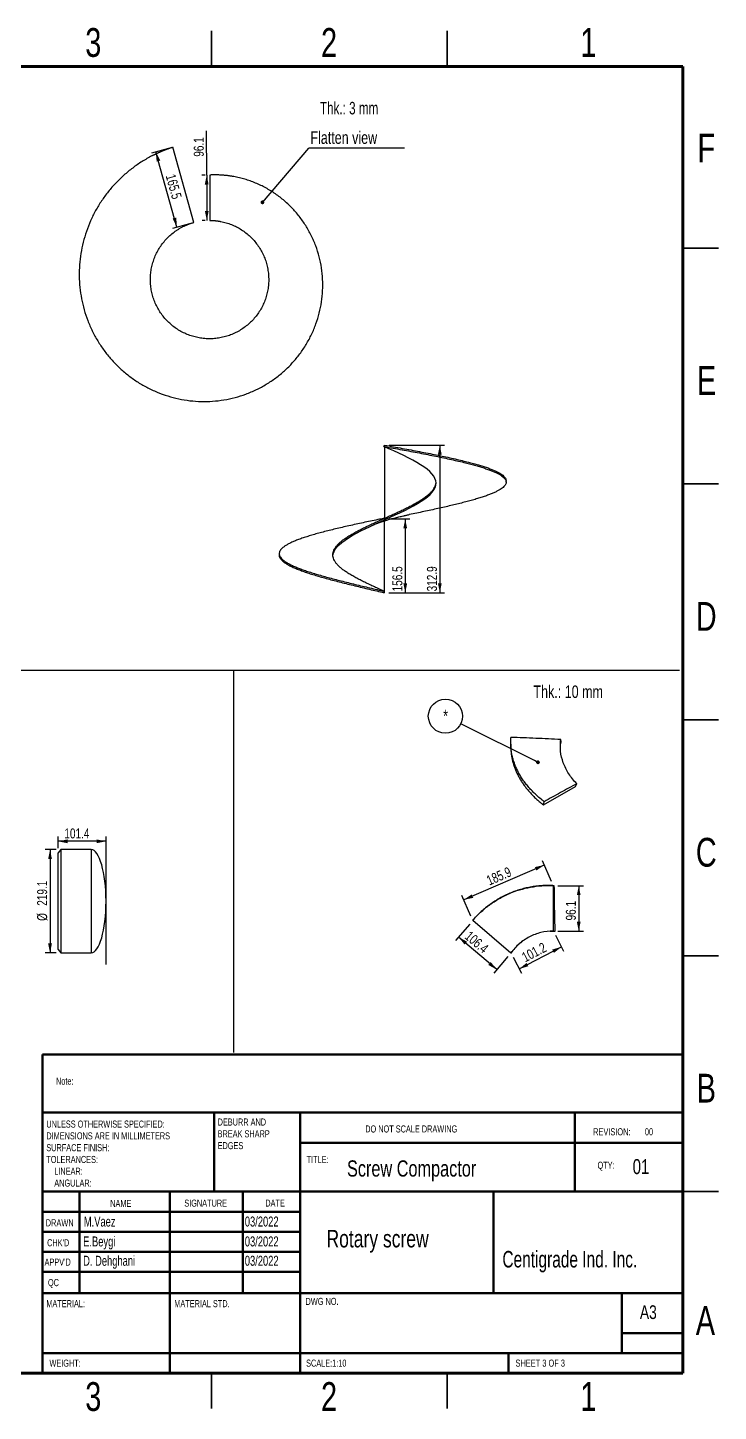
# Model space of a CAD drawing. Header units: millimetres. Extents: x 25 to 4175, y 19 to 2952.
# Drawn here: x 2710 to 4175, y 19 to 2952 of the extents above; entities that cross this region are included whole.
import ezdxf

# ---------------------------------------------------------------- set-up
doc = ezdxf.new("R2010")
doc.units = ezdxf.units.MM
doc.header["$LTSCALE"] = 10
doc.header["$PDSIZE"] = -1
doc.layers.add('SHEET', color=179, linetype='Continuous')
doc.styles.add('SLDTEXTSTYLE0', font='TXT', dxfattribs={"width": 0.75})
doc.styles.add('SLDTEXTSTYLE1', font='TXT', dxfattribs={"width": 0.7})
doc.styles.add('SLDTEXTSTYLE2', font='TXT', dxfattribs={"width": 0.686449})
doc.styles.add('SLDTEXTSTYLE3', font='TXT', dxfattribs={"width": 0.652778})
doc.styles.add('SLDTEXTSTYLE4', font='TXT', dxfattribs={"width": 0.6875})
doc.dimstyles.new('SLDDIMSTYLE0', dxfattribs={"dimtxt": 0.18, "dimasz": 8, "dimexe": 0, "dimexo": 0.0625, "dimgap": 0, "dimtad": 0, "dimtih": 1, "dimtoh": 1, "dimdec": 0, "dimrnd": 1e-09, "dimzin": 0, "dimdsep": 46, "dimtxsty": 'Standard', "dimblk1": 'DOT', "dimblk2": 'DOT', "dimsah": 1, "dimcen": 0.09, "dimadec": 0, "dimazin": 0, "dimtfac": 8, "dimtdec": 0, "dimtofl": 0, "dimtmove": 0, "dimatfit": 3, "dimldrblk": 'DOT', "dimfxl": 1, "dimfrac": 2, "dimtolj": 1, "dimtzin": 0, "dimarcsym": 0})
doc.dimstyles.new('SLDDIMSTYLE1', dxfattribs={"dimtxt": 21.166667, "dimasz": 20, "dimexe": 0, "dimexo": 0.0625, "dimgap": 5.291667, "dimtad": 1, "dimdec": 1, "dimrnd": 1e-09, "dimzin": 12, "dimdsep": 46, "dimtxsty": 'SLDTEXTSTYLE0', "dimsah": 1, "dimcen": 0.09, "dimadec": 0, "dimazin": 3, "dimtfac": 1, "dimtdec": 1, "dimtofl": 0, "dimtmove": 0, "dimatfit": 3, "dimfxl": 1, "dimfrac": 2, "dimtolj": 1, "dimtzin": 12, "dimarcsym": 0})
doc.dimstyles.new('SLDDIMSTYLE2', dxfattribs={"dimtxt": 21.166667, "dimasz": 20, "dimexe": 0, "dimexo": 0.0625, "dimgap": 5.291667, "dimtad": 1, "dimdec": 1, "dimrnd": 1e-09, "dimzin": 12, "dimdsep": 46, "dimtxsty": 'SLDTEXTSTYLE0', "dimsah": 1, "dimcen": 0.09, "dimadec": 0, "dimazin": 3, "dimtfac": 1, "dimtdec": 1, "dimtmove": 0, "dimatfit": 0, "dimfxl": 1, "dimfrac": 2, "dimtolj": 1, "dimtzin": 12, "dimarcsym": 0})

# ---------------------------------------------------------------- blocks, each defined once
blk = doc.blocks.new('SW_NOTE_0')
at = {"color": 0, "linetype": 'Continuous', "lineweight": 0, "char_height": 15, "attachment_point": 1, "style": 'SLDTEXTSTYLE0'}
for s, insert in [('UNLESS OTHERWISE SPECIFIED:', (0, 19.3)), ('DIMENSIONS ARE IN MILLIMETERS', (0, -5.7)), ('TOLERANCES:', (0, -55.7)), ('SURFACE FINISH:', (0, -30.7)), ('LINEAR:', (16.9, -80.7)), ('ANGULAR:', (16.9, -105.7))]:
    blk.add_mtext(s, dxfattribs=dict(at, insert=insert))
blk = doc.blocks.new('SW_NOTE_0_1')
at = {"color": 0, "linetype": 'Continuous', "lineweight": 0, "char_height": 15, "attachment_point": 1, "style": 'SLDTEXTSTYLE0'}
for s, insert in [('DEBURR AND', (0, 19.3)), ('BREAK SHARP', (0, -5.7)), ('EDGES', (0, -30.7))]:
    blk.add_mtext(s, dxfattribs=dict(at, insert=insert))
blk = doc.blocks.new('_D')
at = {"layer": 'SHEET'}
for p, q in [((3089.9, 2639.6), (3089.6, 2733.2)), ((3086.4, 2639.6), (3079.9, 2639.6)), ((3089.9, 2639.6), (3090.1, 2543.6)), ((3086.6, 2543.6), (3080.1, 2543.5))]:
    blk.add_line(p, q, dxfattribs=at)
for points in [[(3089.9, 2639.6), (3085.9, 2619.6), (3093.9, 2619.7)], [(3090.1, 2543.6), (3094.1, 2563.6), (3086.1, 2563.6)]]:
    blk.add_solid(points, dxfattribs=at)
at = {"layer": 'SHEET', "insert": (3062.5, 2678.5), "char_height": 21.17, "attachment_point": 1, "rotation": 90.1477, "style": 'SLDTEXTSTYLE0'}
blk.add_mtext('96.1', dxfattribs=at)
blk = doc.blocks.new('_D_1')
at = {"layer": 'SHEET'}
for p, q in [((3008.6, 2695.9), (2972.6, 2685.8)), ((3026.8, 2529.2), (2982.2, 2688.5)), ((3053.3, 2536.6), (3017.2, 2526.5))]:
    blk.add_line(p, q, dxfattribs=at)
for points in [[(2982.2, 2688.5), (2983.7, 2668.2), (2991.4, 2670.3)], [(3026.8, 2529.2), (3025.3, 2549.5), (3017.6, 2547.4)]]:
    blk.add_solid(points, dxfattribs=at)
at = {"layer": 'SHEET', "insert": (3023.1, 2643.7), "char_height": 21.17, "attachment_point": 1, "rotation": 285.6578, "style": 'SLDTEXTSTYLE0'}
blk.add_mtext('165.5', dxfattribs=at)
blk = doc.blocks.new('SW_NOTE_0_4')
at = {"layer": 'SHEET', "color": 0}
blk.add_line((203.3, 0), (0, 0), dxfattribs=at)
at = {"layer": 'SHEET', "color": 0, "insert": (3.5, 35.4), "char_height": 26.458, "attachment_point": 1, "style": 'SLDTEXTSTYLE0'}
blk.add_mtext('Flatten view', dxfattribs=at)
blk = doc.blocks.new('_Dot')
at = {"color": 0, "linetype": 'ByBlock', "lineweight": -2}
blk.add_line((-0.5, 0), (-1, 0), dxfattribs=at)
at = {"color": 0, "linetype": 'ByBlock', "const_width": 0.5}
blk.add_lwpolyline([(-0.25, 0, 1), (0.25, 0, 1)], format="xyb", close=True, dxfattribs=at)
blk = doc.blocks.new('_D_8')
at = {"layer": 'SHEET'}
for p, q in [((2774.8, 1213), (2774.8, 1237.5)), ((2876.2, 1227.5), (2774.8, 1227.5))]:
    blk.add_line(p, q, dxfattribs=at)
for points in [[(2774.8, 1227.5), (2794.8, 1223.5), (2794.8, 1231.5)], [(2876.2, 1227.5), (2856.2, 1231.5), (2856.2, 1223.5)]]:
    blk.add_solid(points, dxfattribs=at)
at = {"layer": 'SHEET', "insert": (2788, 1254.8), "char_height": 21.17, "attachment_point": 1, "style": 'SLDTEXTSTYLE0'}
blk.add_mtext('101.4', dxfattribs=at)
blk = doc.blocks.new('_D_9')
at = {"layer": 'SHEET'}
for p, q in [((2770.7, 1210), (2747.6, 1210)), ((2757.6, 1210), (2757.6, 990.9)), ((2770.7, 990.9), (2747.6, 990.9))]:
    blk.add_line(p, q, dxfattribs=at)
for points in [[(2757.6, 1210), (2753.6, 1190), (2761.6, 1190)], [(2757.6, 990.9), (2761.6, 1010.9), (2753.6, 1010.9)]]:
    blk.add_solid(points, dxfattribs=at)
at = {"layer": 'SHEET', "char_height": 21.17, "attachment_point": 1, "rotation": 90, "style": 'SLDTEXTSTYLE0'}
for s, insert in [('219.1', (2730.3, 1090.9)), ('%%c', (2730.3, 1058.9))]:
    blk.add_mtext(s, dxfattribs=dict(at, insert=insert))
blk = doc.blocks.new('SW_NOTE_0_9')
at = {"layer": 'SHEET', "color": 0}
blk.add_circle((-32.5, 16.2), 36.3, dxfattribs=at)
at = {"layer": 'SHEET', "color": 0, "insert": (-32.1, 29.9), "char_height": 26.5, "attachment_point": 2, "style": 'SLDTEXTSTYLE0'}
blk.add_mtext('*', dxfattribs=at)
blk = doc.blocks.new('_D_16')
at = {"layer": 'SHEET'}
for p, q in [((3647.7, 1052.1), (3617.7, 1017)), ((3705.1, 955.5), (3624.2, 1024.6)), ((3728.6, 983), (3698.6, 947.9))]:
    blk.add_line(p, q, dxfattribs=at)
for points in [[(3624.2, 1024.6), (3636.8, 1008.6), (3642, 1014.7)], [(3705.1, 955.5), (3692.5, 971.5), (3687.3, 965.4)]]:
    blk.add_solid(points, dxfattribs=at)
at = {"layer": 'SHEET', "insert": (3649.3, 1039.1), "char_height": 21.17, "attachment_point": 1, "rotation": 319.5065, "style": 'SLDTEXTSTYLE0'}
blk.add_mtext('106.4', dxfattribs=at)
blk = doc.blocks.new('_D_17')
at = {"layer": 'SHEET'}
for p, q in [((3834.8, 1133.4), (3888.9, 1133.4)), ((3878.9, 1133.4), (3878.9, 1037.3)), ((3834.8, 1037.3), (3888.9, 1037.3))]:
    blk.add_line(p, q, dxfattribs=at)
for points in [[(3878.9, 1133.4), (3874.9, 1113.4), (3882.9, 1113.4)], [(3878.9, 1037.3), (3882.9, 1057.3), (3874.9, 1057.3)]]:
    blk.add_solid(points, dxfattribs=at)
at = {"layer": 'SHEET', "insert": (3851.6, 1059.7), "char_height": 21.17, "attachment_point": 1, "rotation": 90, "style": 'SLDTEXTSTYLE0'}
blk.add_mtext('96.1', dxfattribs=at)
blk = doc.blocks.new('_D_18')
at = {"layer": 'SHEET'}
for p, q in [((3829.4, 1028.5), (3846.9, 994.9)), ((3752.6, 957), (3842.3, 1003.8)), ((3739.7, 981.7), (3757.2, 948.2))]:
    blk.add_line(p, q, dxfattribs=at)
for points in [[(3842.3, 1003.8), (3822.7, 998.1), (3826.4, 991)], [(3752.6, 957), (3772.1, 962.7), (3768.4, 969.8)]]:
    blk.add_solid(points, dxfattribs=at)
at = {"layer": 'SHEET', "insert": (3755.8, 989.5), "char_height": 21.17, "attachment_point": 1, "rotation": 27.5105, "style": 'SLDTEXTSTYLE0'}
blk.add_mtext('101.2', dxfattribs=at)
blk = doc.blocks.new('_D_19')
at = {"layer": 'SHEET'}
for p, q in [((3805.9, 1177.2), (3635.2, 1103.5)), ((3820.9, 1142.6), (3801.9, 1186.4)), ((3650.2, 1068.9), (3631.3, 1112.7))]:
    blk.add_line(p, q, dxfattribs=at)
for points in [[(3805.9, 1177.2), (3786, 1172.9), (3789.1, 1165.6)], [(3635.2, 1103.5), (3655.2, 1107.7), (3652, 1115.1)]]:
    blk.add_solid(points, dxfattribs=at)
at = {"layer": 'SHEET', "insert": (3680.9, 1152.9), "char_height": 21.17, "attachment_point": 1, "rotation": 23.3605, "style": 'SLDTEXTSTYLE0'}
blk.add_mtext('185.9', dxfattribs=at)
blk = doc.blocks.new('_D_24')
at = {"layer": 'SHEET'}
for p, q in [((3476.6, 1910.7), (3521, 1910.7)), ((3511, 1910.7), (3511, 1754.3)), ((3476.2, 1754.3), (3521, 1754.3))]:
    blk.add_line(p, q, dxfattribs=at)
for points in [[(3511, 1910.7), (3507, 1890.7), (3515, 1890.7)], [(3511, 1754.3), (3515, 1774.3), (3507, 1774.3)]]:
    blk.add_solid(points, dxfattribs=at)
at = {"layer": 'SHEET', "insert": (3483.7, 1757.2), "char_height": 21.17, "attachment_point": 1, "rotation": 90, "style": 'SLDTEXTSTYLE0'}
blk.add_mtext('156.5', dxfattribs=at)
blk = doc.blocks.new('_D_25')
at = {"layer": 'SHEET'}
for p, q in [((3476.9, 2067.2), (3594.3, 2067.2)), ((3584.3, 2067.2), (3584.3, 1754.3)), ((3476.2, 1754.3), (3594.3, 1754.3))]:
    blk.add_line(p, q, dxfattribs=at)
for points in [[(3584.3, 2067.2), (3580.3, 2047.2), (3588.3, 2047.2)], [(3584.3, 1754.3), (3588.3, 1774.3), (3580.3, 1774.3)]]:
    blk.add_solid(points, dxfattribs=at)
at = {"layer": 'SHEET', "insert": (3557, 1757.2), "char_height": 21.17, "attachment_point": 1, "rotation": 90, "style": 'SLDTEXTSTYLE0'}
blk.add_mtext('312.9', dxfattribs=at)

msp = doc.modelspace()

# ---------------------------------------------------------------- linework, layer by layer
at = {"color": 7, "linetype": 'Continuous', "lineweight": 35}
for p, q in [((3100, 2870), (3100, 2945)), ((3600, 2870), (3600, 2945)), ((4100, 2485), (4175, 2485)), ((4100, 1985), (4175, 1985)), ((4175, 1485), (4100, 1485)), ((4100, 1485), (4175, 1485)), ((4100, 985), (4175, 985)), ((4100, 485), (4175, 485)), ((3100, 100), (3100, 25)), ((3600, 100), (3600, 25))]:
    msp.add_line(p, q, dxfattribs=at)
at = {"color": 7, "linetype": 'Continuous', "lineweight": 70}
for p, q in [((100, 2870), (4100, 2870)), ((4100, 2870), (4100, 100)), ((4100, 100), (100, 100))]:
    msp.add_line(p, q, dxfattribs=at)
at = {"color": 7, "linetype": 'Continuous', "lineweight": 25}
for p, q in [((3062.88, 2539.3), (3018.23, 2698.61)), ((3096.35, 2639.67), (3096.6, 2543.59)), ((3465.7, 2064.46), (3466.93, 2067.2)), ((3466.41, 2064.25), (3466.93, 2067.2)), ((3466.24, 1754.28), (3466.93, 1757.2)), ((3841.48, 1438.12), (3840.96, 1443.21)), ((3734.6, 1433.57), (3734.81, 1425.48)), ((3871.89, 1343.72), (3874.79, 1349.5)), ((3803.96, 1304.51), (3871.89, 1343.72)), ((3803.96, 1304.51), (3805.6, 1311.5)), ((2780.7, 1210.03), (2774.82, 1203.03)), ((2774.82, 997.93), (2774.82, 1203.03)), ((2844.82, 1210.03), (2780.7, 1210.03)), ((2780.7, 1210.03), (2780.7, 990.93)), ((3824.83, 1133.4), (3824.83, 1037.33)), ((3824.83, 1133.4), (3827.16, 1133.4)), ((3654.16, 1059.69), (3655.44, 1061.52)), ((3735.08, 990.59), (3654.16, 1059.69)), ((3824.83, 1037.33), (3828.93, 1037.33)), ((2774.82, 997.93), (2780.7, 990.93)), ((2780.7, 990.93), (2844.82, 990.93)), ((3735.08, 990.59), (3737.6, 993.84))]:
    msp.add_line(p, q, dxfattribs=at)
at = {"color": 8, "linetype": 'Continuous', "lineweight": 25}
msp.add_line((2844.82, 1210.03), (2844.82, 990.93), dxfattribs=at)
at = {"color": 7, "linetype": 'Continuous', "lineweight": 50}
for p, q in [((2742, 775.97), (4100, 775.97)), ((2742, 775.97), (2742, 652.5)), ((2742, 652.5), (4100, 652.5)), ((2742, 652.5), (2742, 102.5)), ((3106, 652.5), (3106, 485)), ((3288, 652.5), (3288, 100)), ((3870.9, 485), (3870.9, 652.5)), ((4100, 588.75), (3288, 588.75)), ((4100, 485), (2742, 485)), ((2820, 485), (2820, 270)), ((3011.91, 485), (3011.91, 102.5)), ((3166.66, 485), (3166.66, 270)), ((3288, 102.5), (3288, 485)), ((3697.86, 270), (3697.86, 485)), ((3288, 442.5), (2742, 442.5)), ((3288, 400), (2742, 400)), ((3288, 357.5), (2742, 357.5)), ((3288, 315), (2742, 315)), ((2846, 270), (2742, 270)), ((2846, 270), (4100, 270)), ((3970, 142.5), (3970, 270)), ((4100, 185), (3970, 185)), ((2742, 142.5), (4100, 142.5)), ((3730, 100), (3730, 142.5))]:
    msp.add_line(p, q, dxfattribs=at)
at = {"color": 7, "linetype": 'Continuous', "lineweight": 25, "flags": 128}
for points in [[(3357.76, 1830.04), (3357.6, 1831.97), (3358.26, 1836.81), (3359.97, 1841.66), (3362.69, 1846.51), (3366.42, 1851.35), (3371.13, 1856.19), (3376.75, 1861.04), (3383.24, 1865.88), (3390.53, 1870.72), (3398.56, 1875.57), (3407.25, 1880.41), (3416.51, 1885.26), (3426.25, 1890.1), (3436.39, 1894.94), (3446.82, 1899.79), (3457.45, 1904.64), (3468.16, 1909.48), (3478.86, 1914.32), (3489.46, 1919.16), (3499.83, 1924.01), (3509.89, 1928.85), (3519.53, 1933.69), (3528.67, 1938.54), (3537.22, 1943.38), (3545.09, 1948.22), (3552.2, 1953.06), (3558.5, 1957.91), (3563.92, 1962.76), (3568.41, 1967.6), (3571.91, 1972.44), (3574.41, 1977.28), (3575.87, 1982.13), (3576.29, 1986.97), (3575.65, 1991.81), (3573.96, 1996.66), (3571.25, 2001.5), (3567.54, 2006.34), (3562.84, 2011.18), (3557.22, 2016.03), (3550.74, 2020.88), (3543.45, 2025.72), (3535.42, 2030.56), (3526.72, 2035.4), (3517.45, 2040.25), (3507.7, 2045.09), (3497.55, 2049.93), (3487.09, 2054.78), (3476.44, 2059.62), (3465.7, 2064.46), (3465.7, 2064.46)], [(3466.93, 2067.2), (3466.93, 2067.2)], [(3466.93, 1757.2), (3466.93, 1757.2)]]:
    msp.add_lwpolyline(points, dxfattribs=at)
at = {"color": 7, "linetype": 'Continuous', "lineweight": 25}
for major_axis, start_param, end_param in [((0, 109.55), 4.712389, 6.2831853), ((0, -109.55), 0, 1.5707963)]:
    msp.add_ellipse((2844.82, 1100.48), major_axis=major_axis, ratio=0.2884528, start_param=start_param, end_param=end_param, dxfattribs=at)
for points, knots in [([(3018.23, 2698.61), (3017.7, 2698.44), (3016.64, 2698.1), (3015.06, 2697.58), (3013.48, 2697.05), (3011.9, 2696.51), (3010.33, 2695.96), (3008.76, 2695.41), (3007.2, 2694.84), (3005.64, 2694.27), (3004.08, 2693.68), (3002.53, 2693.09), (3000.98, 2692.49), (2999.43, 2691.88), (2997.89, 2691.26), (2996.35, 2690.64), (2994.81, 2690), (2993.28, 2689.36), (2991.76, 2688.7), (2990.23, 2688.04), (2988.71, 2687.37), (2987.2, 2686.69), (2985.69, 2686), (2984.18, 2685.31), (2982.67, 2684.6), (2981.17, 2683.88), (2979.67, 2683.16), (2978.18, 2682.43), (2976.69, 2681.69), (2975.21, 2680.94), (2970.63, 2678.6), (2963.07, 2674.5), (2952.72, 2668.31), (2942.64, 2661.7), (2932.84, 2654.67), (2923.35, 2647.23), (2914.17, 2639.4), (2905.34, 2631.2), (2894.04, 2619.77), (2880.82, 2604.6), (2866.57, 2585.12), (2854.03, 2564.5), (2843.29, 2542.88), (2834.44, 2520.43), (2827.56, 2497.29), (2822.69, 2473.65), (2819.9, 2449.68), (2819.19, 2425.55), (2820.6, 2401.45), (2824.09, 2377.57), (2829.69, 2354.09), (2837.32, 2331.19), (2846.96, 2309.06), (2858.51, 2287.87), (2871.92, 2267.79), (2887.06, 2249), (2903.84, 2231.64), (2922.1, 2215.86), (2941.73, 2201.81), (2962.54, 2189.59), (2984.4, 2179.33), (3007.09, 2171.1), (3030.45, 2165.01), (3054.27, 2161.09), (3078.35, 2159.4), (3102.48, 2159.96), (3126.46, 2162.78), (3150.07, 2167.83), (3173.09, 2175.09), (3195.32, 2184.49), (3216.56, 2195.98), (3236.61, 2209.42), (3255.27, 2224.75), (3272.37, 2241.78), (3287.74, 2260.41), (3301.23, 2280.43), (3312.69, 2301.68), (3322.02, 2323.94), (3329.09, 2347.03), (3333.86, 2370.7), (3336.23, 2394.73), (3336.21, 2418.87), (3333.74, 2442.9), (3328.87, 2466.54), (3321.61, 2489.57), (3312.06, 2511.74), (3300.26, 2532.82), (3286.38, 2552.57), (3270.51, 2570.77), (3252.85, 2587.23), (3236.75, 2599.32), (3223.17, 2607.95), (3212.67, 2613.87), (3201.87, 2619.22), (3190.79, 2623.99), (3179.46, 2628.17), (3167.94, 2631.74), (3156.26, 2634.68), (3147.38, 2636.41), (3141.42, 2637.37), (3138.43, 2637.81), (3135.43, 2638.21), (3132.43, 2638.56), (3129.44, 2638.88), (3126.44, 2639.16), (3123.44, 2639.39), (3120.43, 2639.59), (3117.43, 2639.74), (3114.42, 2639.85), (3111.41, 2639.93), (3108.41, 2639.96), (3105.39, 2639.95), (3102.38, 2639.9), (3099.37, 2639.81), (3097.36, 2639.71), (3096.35, 2639.67)], [0, 0, 0, 0, 0.0010812, 0.0021618, 0.003242, 0.0043216, 0.0054008, 0.0064796, 0.007558, 0.0086361, 0.0097138, 0.0107913, 0.0118686, 0.0129456, 0.0140225, 0.0150993, 0.016176, 0.0172526, 0.0183292, 0.0194058, 0.0204825, 0.0215592, 0.0226361, 0.0237131, 0.0247903, 0.0258677, 0.0269454, 0.0280235, 0.0291018, 0.0301805, 0.0312596, 0.0390881, 0.046898, 0.0547031, 0.062517, 0.0703447, 0.0781542, 0.0859595, 0.0937743, 0.1094071, 0.1250245, 0.1406591, 0.1562747, 0.1719101, 0.1875246, 0.2031574, 0.2187745, 0.2344072, 0.2500242, 0.2656607, 0.2812738, 0.2969091, 0.3125232, 0.3281588, 0.3437725, 0.3594059, 0.3750217, 0.3906562, 0.4062707, 0.4219039, 0.4375195, 0.4531543, 0.4687682, 0.4844037, 0.5000166, 0.5156509, 0.531265, 0.5469011, 0.5625131, 0.5781467, 0.593761, 0.6093968, 0.6250087, 0.6406454, 0.6562563, 0.6718925, 0.6875035, 0.7031385, 0.7187507, 0.734387, 0.7499975, 0.7656342, 0.7812441, 0.7968817, 0.8124905, 0.8281281, 0.8437366, 0.8593733, 0.8749824, 0.8906162, 0.9062279, 0.9140643, 0.9218711, 0.9296704, 0.9374842, 0.9453198, 0.953126, 0.9609254, 0.9687403, 0.9707041, 0.9726649, 0.974623, 0.9765788, 0.9785327, 0.980485, 0.9824361, 0.9843863, 0.986336, 0.9882856, 0.9902353, 0.9921857, 0.994137, 0.9960895, 0.9980438, 1, 1, 1, 1]), ([(3096.6, 2543.59), (3096.98, 2543.59), (3097.72, 2543.58), (3098.84, 2543.56), (3099.96, 2543.53), (3101.08, 2543.49), (3102.2, 2543.43), (3103.32, 2543.37), (3104.44, 2543.3), (3105.56, 2543.22), (3106.67, 2543.13), (3107.79, 2543.02), (3108.9, 2542.91), (3110.02, 2542.79), (3111.13, 2542.66), (3112.25, 2542.51), (3113.36, 2542.36), (3114.47, 2542.2), (3115.58, 2542.03), (3116.69, 2541.85), (3117.81, 2541.65), (3118.92, 2541.45), (3121.59, 2540.94), (3125.8, 2540.01), (3131.5, 2538.47), (3137.1, 2536.67), (3144.45, 2533.92), (3153.39, 2529.84), (3163.62, 2523.94), (3173.26, 2517.13), (3182.21, 2509.44), (3190.39, 2500.94), (3197.74, 2491.71), (3204.21, 2481.83), (3209.71, 2471.4), (3214.2, 2460.49), (3217.65, 2449.2), (3220.04, 2437.63), (3221.32, 2425.91), (3221.5, 2414.12), (3220.56, 2402.35), (3218.54, 2390.72), (3215.44, 2379.34), (3211.27, 2368.31), (3206.08, 2357.7), (3199.93, 2347.62), (3192.87, 2338.18), (3184.94, 2329.45), (3176.22, 2321.49), (3166.8, 2314.37), (3156.77, 2308.18), (3146.19, 2302.96), (3135.16, 2298.76), (3123.78, 2295.59), (3112.17, 2293.52), (3100.42, 2292.54), (3088.61, 2292.68), (3076.87, 2293.91), (3065.31, 2296.24), (3054.02, 2299.65), (3043.09, 2304.11), (3032.61, 2309.57), (3022.71, 2315.97), (3013.46, 2323.29), (3004.93, 2331.45), (2997.19, 2340.36), (2990.33, 2349.96), (2984.41, 2360.15), (2979.46, 2370.88), (2975.53, 2382.01), (2972.67, 2393.45), (2970.9, 2405.11), (2970.24, 2416.9), (2970.66, 2428.7), (2972.2, 2440.39), (2974.83, 2451.89), (2978.53, 2463.1), (2983.26, 2473.92), (2988.97, 2484.23), (2995.64, 2493.97), (3003.19, 2503.04), (3011.56, 2511.37), (3019.14, 2517.62), (3025.53, 2522.17), (3030.49, 2525.36), (3035.59, 2528.31), (3039.73, 2530.45), (3042.8, 2531.92), (3044.76, 2532.82), (3046.72, 2533.68), (3048.7, 2534.5), (3050.69, 2535.29), (3052.7, 2536.05), (3054.71, 2536.77), (3056.74, 2537.46), (3058.77, 2538.11), (3060.82, 2538.73), (3062.2, 2539.11), (3062.88, 2539.3)], [0, 0, 0, 0, 0.00148714, 0.00297367, 0.00445971, 0.00594538, 0.00743078, 0.00891606, 0.01040132, 0.01188668, 0.01337227, 0.0148582, 0.0163446, 0.01783157, 0.01931925, 0.02080774, 0.02229718, 0.02378767, 0.02527934, 0.0267723, 0.02826668, 0.02976258, 0.03126013, 0.03910501, 0.04691804, 0.05471643, 0.0625175, 0.07811323, 0.09376624, 0.10941816, 0.12501502, 0.14061024, 0.15626373, 0.17191687, 0.18751252, 0.20310209, 0.21876125, 0.23441522, 0.25001003, 0.26559842, 0.2812588, 0.29691379, 0.31250757, 0.32810141, 0.34375631, 0.359408, 0.37500506, 0.39060002, 0.40625379, 0.42190375, 0.43750255, 0.45309693, 0.46875128, 0.48440352, 0.50000007, 0.51559501, 0.5312488, 0.54690284, 0.56249758, 0.57809214, 0.59374629, 0.6094, 0.62499507, 0.64058668, 0.6562438, 0.67189745, 0.68749257, 0.70308318, 0.71874131, 0.73439617, 0.74999009, 0.7655826, 0.78123884, 0.79689317, 0.81248761, 0.82807996, 0.84373637, 0.85938996, 0.87498515, 0.89057604, 0.90623392, 0.92188798, 0.93748272, 0.94528093, 0.95307838, 0.96089238, 0.96874013, 0.97159725, 0.97444884, 0.97729571, 0.98013868, 0.98297858, 0.98581624, 0.98865249, 0.99148816, 0.99432408, 0.99716108, 1, 1, 1, 1]), ([(3465.7, 2064.46), (3465.82, 2064.41), (3465.91, 2064.38), (3466.06, 2064.33), (3466.12, 2064.31), (3466.28, 2064.27), (3466.35, 2064.26), (3466.41, 2064.25)], [-0.082725, -0.082725, -0.082725, -0.082725, -0.0413625, -0.0413625, 0, 0, 0.082725, 0.082725, 0.082725, 0.082725]), ([(3466.41, 2064.25), (3472.75, 2063.11), (3485.4, 2060.83), (3504.21, 2057.42), (3522.77, 2053.99), (3541.05, 2050.55), (3558.91, 2047.09), (3576.23, 2043.64), (3592.9, 2040.19), (3608.93, 2036.73), (3624.25, 2033.24), (3637.96, 2029.94), (3650.09, 2026.82), (3660.75, 2023.91), (3670.7, 2020.99), (3679.94, 2018.06), (3688.43, 2015.1), (3696.09, 2012.14), (3702.89, 2009.18), (3708.8, 2006.23), (3713.83, 2003.27), (3717.96, 2000.28), (3721.17, 1997.29), (3723.42, 1994.28), (3724.71, 1991.28), (3725.04, 1988.28), (3724.41, 1985.27), (3722.81, 1982.24), (3720.25, 1979.2), (3716.72, 1976.15), (3712.27, 1973.11), (3706.9, 1970.06), (3700.61, 1967), (3693.4, 1963.92), (3685.32, 1960.83), (3676.43, 1957.74), (3666.78, 1954.65), (3656.36, 1951.55), (3645.18, 1948.43), (3633.28, 1945.3), (3620.77, 1942.16), (3607.71, 1939.03), (3594.15, 1935.89), (3580.07, 1932.74), (3565.51, 1929.56), (3550.59, 1926.38), (3535.39, 1923.19), (3524.98, 1921.03), (3519.62, 1919.93), (3519.42, 1919.89)], [0, 0, 0, 0, 0.0250898, 0.0500446, 0.0749793, 0.1000122, 0.1251421, 0.1500891, 0.1749402, 0.1998156, 0.2248307, 0.2499565, 0.2707499, 0.2914703, 0.3121828, 0.3329612, 0.3538793, 0.3748003, 0.3955816, 0.4163, 0.4370241, 0.4578301, 0.4787775, 0.4996658, 0.5204299, 0.5411469, 0.5618907, 0.5827382, 0.6037035, 0.6245462, 0.6452919, 0.6660119, 0.6867848, 0.7076951, 0.7286318, 0.7494401, 0.7701652, 0.7909039, 0.8117295, 0.8326979, 0.8535728, 0.8743302, 0.895057, 0.9158321, 0.9367479, 0.9576978, 0.9784959, 0.9992276, 1, 1, 1, 1]), ([(3466.93, 2067.2), (3473.28, 2066.06), (3485.93, 2063.78), (3504.73, 2060.37), (3523.29, 2056.94), (3541.55, 2053.5), (3559.41, 2050.05), (3576.71, 2046.6), (3593.36, 2043.14), (3609.37, 2039.68), (3624.67, 2036.19), (3638.35, 2032.89), (3650.45, 2029.77), (3661.08, 2026.86), (3671.01, 2023.94), (3680.22, 2021.01), (3688.67, 2018.05), (3696.31, 2015.09), (3703.07, 2012.13), (3708.95, 2009.18), (3713.94, 2006.21), (3718.03, 2003.23), (3721.21, 2000.23), (3723.4, 1997.23), (3724.63, 1994.49), (3724.7, 1992.75), (3724.73, 1992.01)], [0, 0, 0, 0, 0.046841, 0.0934265, 0.139974, 0.186702, 0.2336133, 0.2801811, 0.3265697, 0.3730018, 0.4196946, 0.4665947, 0.5054054, 0.544081, 0.582741, 0.6215222, 0.6605662, 0.6996121, 0.7383985, 0.7770661, 0.815747, 0.854576, 0.8936732, 0.9326564, 0.9714095, 1, 1, 1, 1]), ([(3466.93, 1757.2), (3463.35, 1758.81), (3456.18, 1762.04), (3445.53, 1766.89), (3435.08, 1771.73), (3424.94, 1776.57), (3415.21, 1781.41), (3405.98, 1786.26), (3397.33, 1791.11), (3389.34, 1795.95), (3382.12, 1800.79), (3375.71, 1805.64), (3370.17, 1810.48), (3365.56, 1815.32), (3361.94, 1820.16), (3359.33, 1825.01), (3357.74, 1829.86), (3357.21, 1834.7), (3357.74, 1839.54), (3359.33, 1844.39), (3361.94, 1849.23), (3365.56, 1854.07), (3370.17, 1858.91), (3375.71, 1863.76), (3382.12, 1868.61), (3389.34, 1873.45), (3397.33, 1878.29), (3405.98, 1883.14), (3415.21, 1887.98), (3424.94, 1892.82), (3435.08, 1897.66), (3445.53, 1902.51), (3456.18, 1907.36), (3466.93, 1912.2), (3477.69, 1917.04), (3488.34, 1921.89), (3498.78, 1926.73), (3508.93, 1931.57), (3518.66, 1936.41), (3527.89, 1941.26), (3536.54, 1946.11), (3544.52, 1950.95), (3551.75, 1955.79), (3558.16, 1960.64), (3563.7, 1965.48), (3568.31, 1970.32), (3571.94, 1975.16), (3574.51, 1980.01), (3575.98, 1984.1), (3576.17, 1986.57), (3576.23, 1987.42)], [0, 0, 0, 0, 0.0210318, 0.0420785, 0.0631264, 0.0841575, 0.1051889, 0.1262363, 0.1472838, 0.1683151, 0.1893465, 0.2103939, 0.2314414, 0.2524727, 0.273504, 0.2945515, 0.3155989, 0.3366303, 0.3576616, 0.378709, 0.3997565, 0.4207878, 0.4418192, 0.4628666, 0.483914, 0.5049454, 0.5259767, 0.5470242, 0.5680716, 0.5891029, 0.6101343, 0.6311817, 0.6522292, 0.6732605, 0.6942918, 0.7153393, 0.7363867, 0.7574181, 0.7784494, 0.7994969, 0.8205443, 0.8415756, 0.862607, 0.8836544, 0.9047019, 0.9257332, 0.9467645, 0.967812, 0.9888594, 1, 1, 1, 1]), ([(3724.89, 1988.96), (3724.88, 1989.47), (3724.86, 1990.48), (3724.84, 1991.5), (3724.82, 1992.01)], [0, 0, 0, 0, 0.500001, 1, 1, 1, 1]), ([(3466.92, 1912.19), (3463.46, 1911.48), (3454.78, 1909.7), (3440.97, 1906.84), (3425.54, 1903.6), (3410.29, 1900.34), (3395.3, 1897.06), (3380.69, 1893.77), (3366.56, 1890.49), (3352.94, 1887.2), (3339.85, 1883.9), (3327.33, 1880.57), (3315.49, 1877.23), (3304.43, 1873.9), (3294.16, 1870.56), (3284.72, 1867.2), (3276.12, 1863.82), (3268.46, 1860.43), (3261.78, 1857.04), (3256.11, 1853.65), (3251.45, 1850.24), (3247.84, 1846.81), (3245.3, 1843.36), (3243.87, 1839.92), (3243.53, 1836.46), (3244.29, 1833), (3246.17, 1829.51), (3249.15, 1826.01), (3253.21, 1822.5), (3258.33, 1819), (3264.5, 1815.47), (3271.71, 1811.92), (3279.92, 1808.36), (3289.05, 1804.79), (3299.05, 1801.23), (3309.92, 1797.63), (3321.62, 1794.02), (3334.06, 1790.39), (3347.13, 1786.77), (3360.78, 1783.13), (3374.99, 1779.47), (3389.69, 1775.79), (3404.75, 1772.1), (3420.04, 1768.41), (3435.52, 1764.7), (3451.19, 1760.97), (3461.67, 1758.46), (3466.93, 1757.2)], [0, 0, 0, 0, 0.01476215, 0.03705126, 0.05932319, 0.0816988, 0.10420857, 0.1266624, 0.14897681, 0.17125537, 0.19358348, 0.2160719, 0.2385669, 0.26091568, 0.28317845, 0.30551171, 0.32797277, 0.35047522, 0.37284724, 0.39513079, 0.41744311, 0.43989758, 0.46242858, 0.48479105, 0.50708178, 0.52939751, 0.55184948, 0.57437182, 0.59675367, 0.61903665, 0.64136907, 0.66383767, 0.68634598, 0.70871581, 0.73100792, 0.7533462, 0.77585294, 0.79835044, 0.82068863, 0.84298821, 0.8653542, 0.88789541, 0.91035235, 0.93267161, 0.95497927, 0.9774001, 1, 1, 1, 1]), ([(3444.11, 1898.54), (3444.99, 1898.94), (3446.61, 1899.67), (3449.02, 1900.68), (3450.95, 1901.45), (3452.4, 1902.01), (3453.42, 1902.39), (3454.2, 1902.68), (3454.85, 1902.92), (3455.44, 1903.13), (3456.08, 1903.37), (3456.8, 1903.62), (3457.59, 1903.9), (3458.78, 1904.31), (3460.46, 1904.88), (3462.69, 1905.62), (3465.72, 1906.59), (3469.38, 1907.71), (3473.6, 1908.94), (3478.02, 1910.17), (3482.62, 1911.41), (3487.51, 1912.66), (3492.49, 1913.9), (3498.97, 1915.44), (3504.48, 1916.69), (3508.79, 1917.64), (3510.65, 1918.04), (3513, 1918.55), (3515.98, 1919.18), (3518.22, 1919.64), (3519.44, 1919.89)], [0, 0, 0, 0, 0.0553041, 0.1017292, 0.139195, 0.1613736, 0.1784509, 0.1918873, 0.2002885, 0.2094231, 0.2196807, 0.231064, 0.2435759, 0.257406, 0.286715, 0.3211701, 0.3577489, 0.419542, 0.4767113, 0.5304398, 0.5918636, 0.6500435, 0.7085922, 0.7676209, 0.8725547, 0.8893344, 0.9079669, 0.9325126, 0.9631742, 1, 1, 1, 1]), ([(3243.72, 1834.35), (3243.68, 1834.08), (3243.49, 1832.66), (3244.22, 1830.08), (3245.98, 1826.58), (3248.94, 1823.08), (3252.96, 1819.58), (3258.04, 1816.07), (3264.17, 1812.54), (3271.34, 1809), (3279.51, 1805.43), (3288.61, 1801.87), (3298.57, 1798.3), (3309.41, 1794.71), (3321.09, 1791.1), (3333.5, 1787.47), (3346.55, 1783.84), (3360.17, 1780.21), (3374.36, 1776.55), (3389.04, 1772.87), (3404.08, 1769.18), (3419.36, 1765.49), (3434.84, 1761.78), (3450.5, 1758.05), (3460.97, 1755.54), (3466.24, 1754.28)], [0, 0, 0, 0, 0.0105366, 0.0553423, 0.1004212, 0.1456384, 0.1905748, 0.2353113, 0.2801465, 0.3252546, 0.3704409, 0.415348, 0.4600992, 0.5049416, 0.5501209, 0.5952811, 0.6401183, 0.6848806, 0.7297714, 0.7750146, 0.8200849, 0.8648802, 0.9096508, 0.9546435, 1, 1, 1, 1]), ([(3243.7, 1837.41), (3243.68, 1836.9), (3243.66, 1835.88), (3243.63, 1834.86), (3243.62, 1834.35)], [0, 0, 0, 0, 0.4999991, 1, 1, 1, 1]), ([(3805.6, 1311.5), (3802.56, 1313.83), (3799.59, 1316.22), (3793.85, 1321.07), (3791.06, 1323.53), (3785.69, 1328.54), (3783.1, 1331.07), (3778.11, 1336.22), (3775.71, 1338.83), (3771.08, 1344.14), (3768.86, 1346.83), (3764.61, 1352.28), (3762.58, 1355.04), (3758.7, 1360.67), (3756.85, 1363.53), (3753.38, 1369.29), (3751.75, 1372.19), (3748.71, 1378.03), (3747.31, 1380.95), (3744.72, 1386.84), (3743.53, 1389.81), (3741.37, 1395.77), (3740.4, 1398.76), (3738.68, 1404.79), (3737.93, 1407.82), (3736.64, 1413.93), (3736.11, 1417), (3735.28, 1423.18), (3734.97, 1426.27), (3734.6, 1432.43), (3734.53, 1435.49), (3734.6, 1441.62), (3734.75, 1444.67), (3735.01, 1447.73)], [0, 0, 0, 0, 0.0625, 0.0625, 0.125, 0.125, 0.1875, 0.1875, 0.25, 0.25, 0.3125, 0.3125, 0.375, 0.375, 0.4375, 0.4375, 0.5, 0.5, 0.5625, 0.5625, 0.625, 0.625, 0.6875, 0.6875, 0.75, 0.75, 0.8125, 0.8125, 0.875, 0.875, 0.9375, 0.9375, 1, 1, 1, 1]), ([(3840.96, 1443.21), (3832.14, 1443.69), (3823.31, 1444.13), (3805.66, 1444.96), (3796.83, 1445.34), (3770.34, 1446.44), (3752.68, 1447.1), (3735.01, 1447.73)], [0, 0, 0, 0, 0.25, 0.25, 0.5, 0.5, 1, 1, 1, 1]), ([(3874.79, 1349.5), (3868.37, 1356.15), (3862.68, 1363.28), (3855.45, 1374.47), (3853.26, 1378.28), (3849.35, 1386.03), (3847.64, 1389.97), (3843.26, 1401.95), (3841.32, 1410.16), (3840, 1422.55), (3839.82, 1426.69), (3839.99, 1434.96), (3840.35, 1439.09), (3840.96, 1443.21)], [0, 0, 0, 0, 0.25, 0.25, 0.375, 0.375, 0.5, 0.5, 0.75, 0.75, 0.875, 0.875, 1, 1, 1, 1]), ([(3839.96, 1425.49), (3839.97, 1425.57), (3840.02, 1427.73), (3840.47, 1431.95), (3841.14, 1436.06), (3841.48, 1438.12)], [0, 0, 0, 0, 0.0206124, 0.51014, 1, 1, 1, 1]), ([(3734.83, 1425.49), (3734.91, 1423.32), (3735.07, 1418.68), (3735.85, 1411.59), (3737.06, 1404.23), (3738.71, 1396.93), (3740.77, 1389.7), (3743.25, 1382.54), (3746.16, 1375.44), (3749.48, 1368.39), (3753.23, 1361.4), (3757.39, 1354.51), (3761.94, 1347.74), (3766.86, 1341.12), (3772.13, 1334.66), (3777.77, 1328.33), (3783.77, 1322.15), (3790.13, 1316.11), (3796.83, 1310.2), (3801.58, 1306.41), (3803.96, 1304.51)], [0, 0, 0, 0, 0.0492903, 0.1055509, 0.1617104, 0.2175545, 0.2732066, 0.3288132, 0.3844524, 0.4402626, 0.4963935, 0.552663, 0.6087352, 0.6645127, 0.7201478, 0.7757628, 0.8314569, 0.8873644, 0.9435673, 1, 1, 1, 1]), ([(3874.79, 1349.5), (3868.96, 1346.42), (3863.15, 1343.3), (3851.57, 1337.02), (3845.8, 1333.86), (3828.52, 1324.33), (3817.05, 1317.93), (3805.6, 1311.5)], [0, 0, 0, 0, 0.25, 0.25, 0.5, 0.5, 1, 1, 1, 1]), ([(3654.16, 1059.69), (3659.37, 1065.76), (3664.89, 1071.52), (3676.67, 1082.49), (3682.93, 1087.69), (3695.86, 1097.25), (3702.55, 1101.63), (3716.38, 1109.61), (3723.51, 1113.2), (3738.24, 1119.6), (3745.87, 1122.41), (3761.27, 1127.08), (3769.03, 1128.95), (3784.73, 1131.8), (3792.65, 1132.77), (3808.65, 1133.79), (3816.74, 1133.84), (3824.83, 1133.4)], [0, 0, 0, 0, 0.125, 0.125, 0.25, 0.25, 0.375, 0.375, 0.5, 0.5, 0.625, 0.625, 0.75, 0.75, 0.875, 0.875, 1, 1, 1, 1]), ([(3827.16, 1133.4), (3823.12, 1133.67), (3819.07, 1133.81), (3810.99, 1133.86), (3806.96, 1133.77), (3798.94, 1133.35), (3794.95, 1133.02), (3787.02, 1132.14), (3783.06, 1131.59), (3775.18, 1130.25), (3771.26, 1129.47), (3763.46, 1127.68), (3759.58, 1126.68), (3751.85, 1124.43), (3747.99, 1123.18), (3740.37, 1120.48), (3736.6, 1119.02), (3729.19, 1115.9), (3725.55, 1114.24), (3718.36, 1110.72), (3714.82, 1108.86), (3707.85, 1104.94), (3704.43, 1102.88), (3697.68, 1098.57), (3694.36, 1096.32), (3687.83, 1091.61), (3684.62, 1089.15), (3678.34, 1084.04), (3675.26, 1081.39), (3669.31, 1075.97), (3666.42, 1073.19), (3660.81, 1067.47), (3658.08, 1064.53), (3655.44, 1061.52)], [0, 0, 0, 0, 0.0625, 0.0625, 0.125, 0.125, 0.1875, 0.1875, 0.25, 0.25, 0.3125, 0.3125, 0.375, 0.375, 0.4375, 0.4375, 0.5, 0.5, 0.5625, 0.5625, 0.625, 0.625, 0.6875, 0.6875, 0.75, 0.75, 0.8125, 0.8125, 0.875, 0.875, 0.9375, 0.9375, 1, 1, 1, 1]), ([(3828.93, 1037.33), (3828.68, 1045.34), (3828.48, 1053.34), (3828.11, 1069.35), (3827.96, 1077.36), (3827.54, 1101.38), (3827.33, 1117.39), (3827.16, 1133.4)], [0, 0, 0, 0, 0.25, 0.25, 0.5, 0.5, 1, 1, 1, 1]), ([(3824.83, 1037.33), (3816.07, 1037.33), (3807.3, 1036.26), (3790.26, 1032.1), (3782.01, 1029), (3766.46, 1020.89), (3759.17, 1015.9), (3745.99, 1004.35), (3740.11, 997.78), (3735.08, 990.59)], [0, 0, 0, 0, 0.25, 0.25, 0.5, 0.5, 0.75, 0.75, 1, 1, 1, 1]), ([(3818.29, 1037.13), (3818.32, 1037.13), (3819.3, 1037.21), (3821.21, 1037.28), (3823.08, 1037.31), (3824.01, 1037.33)], [0, 0, 0, 0, 0.0119759, 0.5089507, 1, 1, 1, 1]), ([(3751.29, 1008.87), (3751.12, 1008.72), (3749.3, 1007.15), (3746.08, 1003.86), (3741.63, 999.03), (3738.94, 995.57), (3737.6, 993.84)], [0, 0, 0, 0, 0.0325183, 0.3549432, 0.6773735, 1, 1, 1, 1]), ([(3751.19, 1008.8), (3751.36, 1008.95), (3751.69, 1009.26), (3752.48, 1009.96), (3753.58, 1010.92), (3755, 1012.13), (3756.48, 1013.33), (3757.92, 1014.46), (3758.97, 1015.26), (3759.54, 1015.69), (3759.66, 1015.77)], [0, 0, 0, 0, 0.0922531, 0.1906597, 0.3362847, 0.4998977, 0.6629809, 0.8176386, 0.9638672, 1, 1, 1, 1])]:
    msp.add_open_spline(points, degree=3, knots=knots, dxfattribs=at)
at = {"layer": 'SHEET'}
for p, q in [((3466.93, 2067.2), (3466.24, 1754.28)), ((94.21, 1590.02), (4092.72, 1590.02)), ((3146.99, 1590.02), (3146.99, 779.88)), ((2876.18, 1237.91), (2876.18, 966.11))]:
    msp.add_line(p, q, dxfattribs=at)
msp.add_point((3466.58, 1910.74), dxfattribs=at)

# ---------------------------------------------------------------- block references
at = {"color": 7, "linetype": 'Continuous', "lineweight": 0}
for name, p in [('SW_NOTE_0', (2749.75, 616.38)), ('SW_NOTE_0_1', (3113.09, 620.69))]:
    msp.add_blockref(name, p, dxfattribs=at)
at = {"layer": 'SHEET'}
for name, p in [('SW_NOTE_0_4', (3306.32, 2696.8)), ('SW_NOTE_0_9', (3628.72, 1476.46))]:
    msp.add_blockref(name, p, dxfattribs=at)

# ---------------------------------------------------------------- texts
at = {"color": 7, "linetype": 'Continuous', "lineweight": 0}
for s, insert, char_height, attachment_point, style in [('3', (2849.39, 2951.14), 60.96, 2, 'SLDTEXTSTYLE0'), ('2', (3349.39, 2951.14), 60.96, 2, 'SLDTEXTSTYLE0'), ('1', (3899.39, 2951.14), 60.96, 2, 'SLDTEXTSTYLE0'), ('F', (4149.37, 2727.26), 60.96, 2, 'SLDTEXTSTYLE0'), ('E', (4150.11, 2234.76), 60.96, 2, 'SLDTEXTSTYLE0'), ('D', (4149.3, 1734.76), 60.96, 2, 'SLDTEXTSTYLE0'), ('C', (4149.37, 1234.76), 60.96, 2, 'SLDTEXTSTYLE0'), ('B', (4149.53, 734.76), 60.96, 2, 'SLDTEXTSTYLE0'), ('Note:', (2770.32, 726.66), 15, 1, 'SLDTEXTSTYLE0'), ('DO NOT SCALE DRAWING', (3426.15, 625.33), 15, 1, 'SLDTEXTSTYLE0'), ('REVISION:       00', (3909.55, 619.35), 15, 1, 'SLDTEXTSTYLE3'), ('TITLE:', (3301.78, 560.71), 15, 1, 'SLDTEXTSTYLE0'), ('QTY:', (3918.76, 548.36), 15, 1, 'SLDTEXTSTYLE0'), ('NAME', (2885.22, 467.51), 15, 1, 'SLDTEXTSTYLE0'), ('SIGNATURE', (3042.34, 468.12), 15, 1, 'SLDTEXTSTYLE0'), ('DATE', (3214.15, 468.26), 15, 1, 'SLDTEXTSTYLE0'), ('DRAWN', (2748.43, 426.35), 15, 1, 'SLDTEXTSTYLE2'), ('M.Vaez', (2829.36, 432.19), 21.167, 1, 'SLDTEXTSTYLE1'), ('03/2022', (3170.74, 432.19), 21.167, 1, 'SLDTEXTSTYLE1'), ("CHK'D", (2751.39, 384.12), 15, 1, 'SLDTEXTSTYLE0'), ('E.Beygi', (2827.94, 389.96), 21.167, 1, 'SLDTEXTSTYLE1'), ('Centigrade Ind. Inc.', (3717.08, 359.23), 35, 1, 'SLDTEXTSTYLE1'), ("APPV'D", (2746.02, 343.16), 15, 1, 'SLDTEXTSTYLE0'), ('D. Dehghani', (2827.87, 349), 21.1667, 1, 'SLDTEXTSTYLE1'), ('QC', (2753.24, 299.66), 15, 1, 'SLDTEXTSTYLE0'), ('MATERIAL:', (2749.75, 255.05), 15, 1, 'SLDTEXTSTYLE0'), ('MATERIAL STD.', (3021.14, 255.05), 15, 1, 'SLDTEXTSTYLE0'), ('DWG NO.', (3299.53, 259.86), 15, 1, 'SLDTEXTSTYLE0'), ('A3', (4008.71, 244.06), 29.104, 1, 'SLDTEXTSTYLE0'), ('A', (4147.57, 242.26), 60.96, 2, 'SLDTEXTSTYLE0'), ('WEIGHT:', (2756.42, 128.99), 14.986, 1, 'SLDTEXTSTYLE0'), ('SCALE:1:10', (3300.74, 129), 15, 1, 'SLDTEXTSTYLE0'), ('SHEET 3 OF 3', (3744.78, 129), 15, 1, 'SLDTEXTSTYLE4'), ('3', (2849.39, 81.14), 60.96, 2, 'SLDTEXTSTYLE0'), ('2', (3349.39, 81.14), 60.96, 2, 'SLDTEXTSTYLE0'), ('1', (3899.39, 81.14), 60.96, 2, 'SLDTEXTSTYLE0')]:
    msp.add_mtext(s, dxfattribs=dict(at, insert=insert, char_height=char_height, attachment_point=attachment_point, style=style))
at = {"layer": 'SHEET', "attachment_point": 1}
for s, insert, char_height, style in [('Thk.: 3 mm', (3330.03, 2794.71), 26.458, 'SLDTEXTSTYLE1'), ('Thk.: 3 mm', (3330.03, 2794.71), 26.458, 'SLDTEXTSTYLE1'), ('Thk.: 10 mm', (3782.83, 1557.84), 26.4583, 'SLDTEXTSTYLE0'), ('Screw Compactor', (3387.45, 551.22), 34.3958, 'SLDTEXTSTYLE0'), ('01', (3993.27, 553.85), 31.75, 'SLDTEXTSTYLE0'), ('03/2022', (3170.74, 389.96), 21.167, 'SLDTEXTSTYLE1'), ('Rotary screw', (3343.98, 403.8), 37.0417, 'SLDTEXTSTYLE0'), ('03/2022', (3170.74, 349), 21.167, 'SLDTEXTSTYLE1')]:
    msp.add_mtext(s, dxfattribs=dict(at, insert=insert, char_height=char_height, style=style))

# ---------------------------------------------------------------- dimensions: what is measured, and where the dimension line sits
at = {"layer": 'SHEET'}
for base, p1, p2, angle, dimstyle, picture, middle in [((3090.12, 2543.58), (3096.35, 2639.67), (3096.6, 2543.59), 270.14769, 'SLDDIMSTYLE1', '_D', (3089.7, 2705.89)), ((2982.1854, 2688.5104), (3062.8838, 2539.3028), (3018.2303, 2698.6135), 285.65777, 'SLDDIMSTYLE2', '_D_1', (3006.2911, 2602.5085)), ((3584.25, 1754.28), (3466.93, 2067.2), (3466.24, 1754.28), 90, 'SLDDIMSTYLE1', '_D_25', (3584.25, 1792.36)), ((3510.98, 1754.28), (3466.58, 1910.74), (3466.24, 1754.28), 90, 'SLDDIMSTYLE1', '_D_24', (3510.98, 1792.36)), ((3635.25, 1103.48), (3824.83, 1133.4), (3654.16, 1059.69), 23.36047, 'SLDDIMSTYLE1', '_D_19', (3724.03, 1141.82)), ((3878.87, 1037.33), (3824.83, 1133.4), (3824.83, 1037.33), 90, 'SLDDIMSTYLE1', '_D_17', (3878.87, 1087.09)), ((3624.2, 1024.6), (3735.08, 990.59), (3654.16, 1059.69), 319.50649, 'SLDDIMSTYLE1', '_D_16', (3658.32, 995.47)), ((3842.3, 1003.78), (3735.08, 990.59), (3824.83, 1037.33), 27.51053, 'SLDDIMSTYLE1', '_D_18', (3799.59, 981.54))]:
    dim = msp.add_linear_dim(base=base, p1=p1, p2=p2, angle=angle, dimstyle=dimstyle, dxfattribs=at)
    dim.commit()
    dim.dimension.update_dxf_attribs({"geometry": picture, "text_midpoint": middle, "dimtype": 160})
dim = msp.add_linear_dim(base=(2774.82, 1227.55), p1=(2876.18, 1237.91), p2=(2774.82, 1203.03), dimstyle='SLDDIMSTYLE1', dxfattribs=at)
dim.commit()
dim.dimension.update_dxf_attribs({"geometry": '_D_8', "text_midpoint": (2823.21, 1227.55), "dimtype": 160})
dim = msp.add_linear_dim(base=(2757.56, 990.93), p1=(2780.7, 1210.03), p2=(2780.7, 990.93), angle=90, text='%%c<>', dimstyle='SLDDIMSTYLE1', dxfattribs=at)
dim.commit()
dim.dimension.update_dxf_attribs({"geometry": '_D_9', "text_midpoint": (2757.56, 1110.07), "dimtype": 160})

# ---------------------------------------------------------------- leaders
for points in [[(3208.07, 2581.84), (3306.32, 2696.8)], [(3792.44, 1394.95), (3628.72, 1476.46)]]:
    msp.add_leader(points, dimstyle='SLDDIMSTYLE0', dxfattribs=at)

doc.saveas('drawing.dxf')
